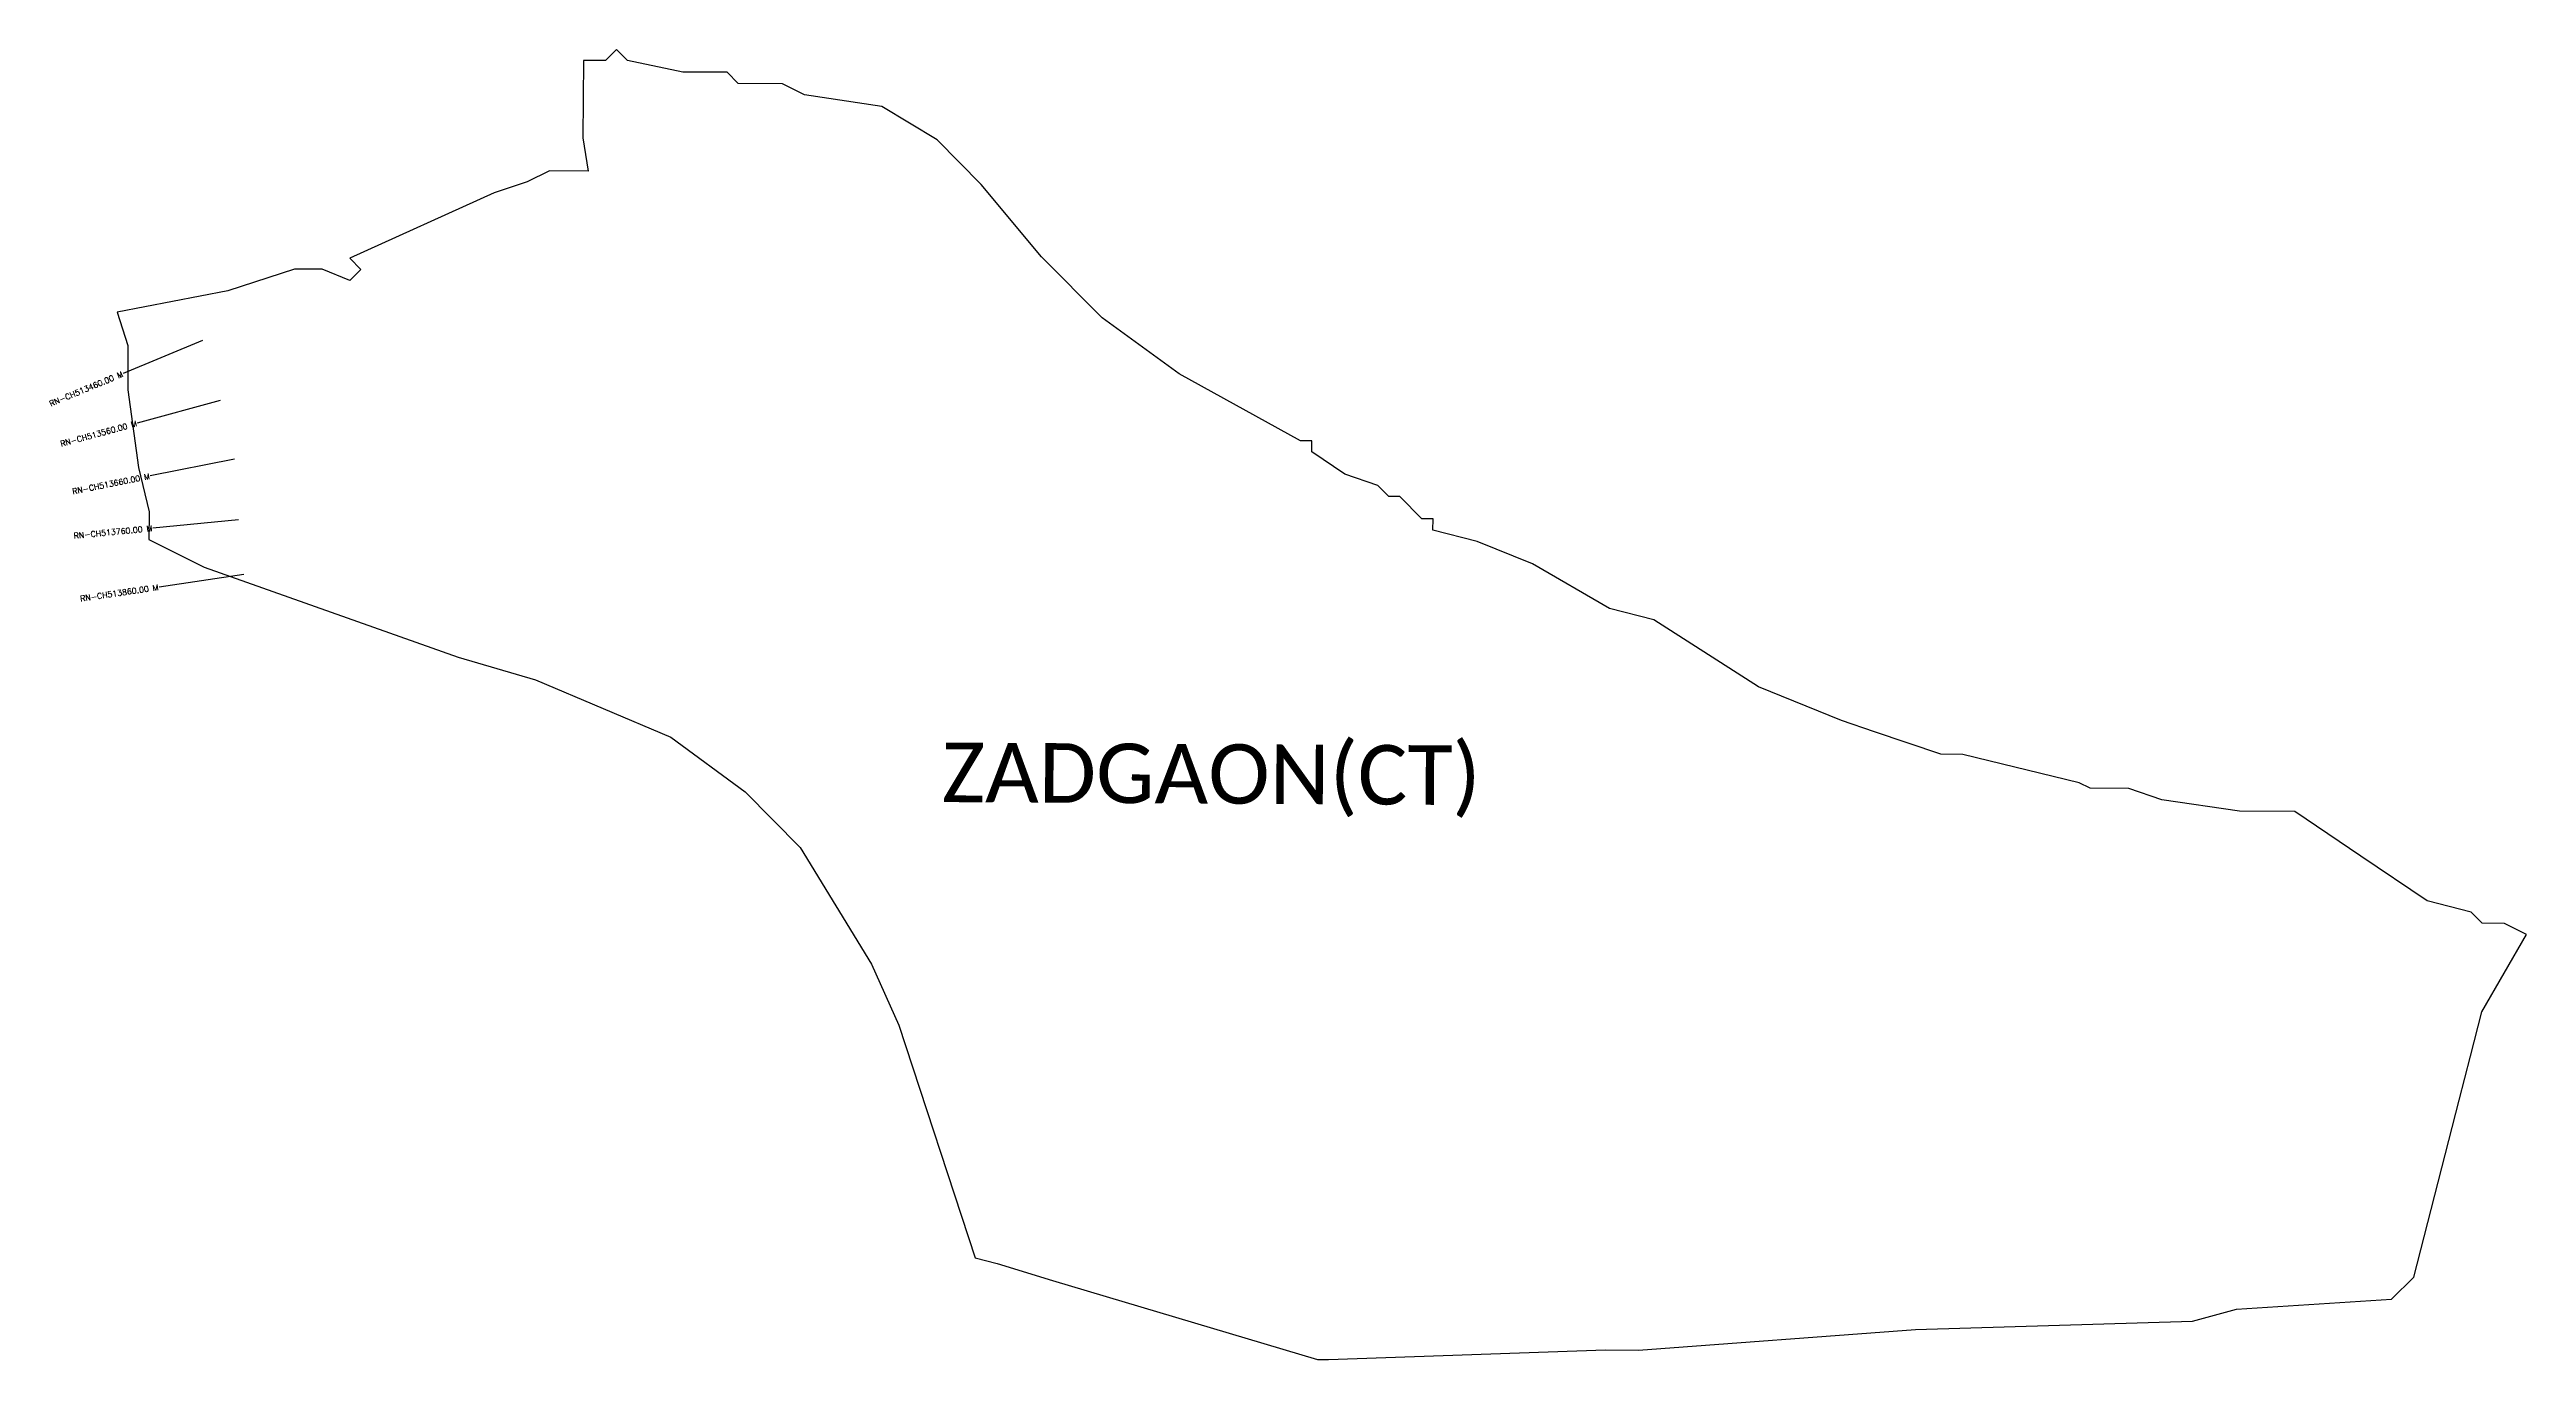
# Model space of a CAD drawing. Header units: metres. Extents: x 317102 to 321429, y 1879819 to 1882108.
import ezdxf
from ezdxf.enums import TextEntityAlignment as Align

# ---------------------------------------------------------------- set-up
doc = ezdxf.new("R2010")
doc.units = ezdxf.units.M
for name, color, linetype in [('CS', 134, 'Continuous'), ('CSMark', 6, 'Continuous'), ('VILLAGE BOUNDRY', 10, 'Continuous'), ('VILLAGE NAME', 250, 'Continuous')]:
    doc.layers.add(name, color=color, linetype=linetype)
doc.styles.get("Standard").update_dxf_attribs({"font": 'simplex.shx'})

msp = doc.modelspace()

# ---------------------------------------------------------------- linework, layer by layer
at = {"layer": 'CS'}
for p, q in [((317368.8, 1881599.6), (317230.3, 1881542)), ((317399.8, 1881494.5), (317255, 1881455.2)), ((317424.7, 1881392.5), (317277.6, 1881363)), ((317431.6, 1881286), (317282.3, 1881271.7)), ((317441.3, 1881190.5), (317292.9, 1881168.7))]:
    msp.add_line(p, q, dxfattribs=at)
at = {"layer": 'VILLAGE BOUNDRY'}
msp.add_lwpolyline([(319460.7, 1881326.8), (319441.4, 1881326.9), (319422.2, 1881346.3), (319364.3, 1881366), (319306.5, 1881405), (319306.6, 1881424.3), (319287.2, 1881424.4), (319075.2, 1881541.6), (318940.4, 1881639.1), (318834.7, 1881746), (318729.1, 1881872.3), (318652.1, 1881950.1), (318555.8, 1882008.6), (318420.6, 1882028.7), (318382, 1882048.3), (318304.7, 1882048.7), (318285.4, 1882068.2), (318208.1, 1882068.6), (318111.5, 1882088.5), (318092.3, 1882107.9), (318072.9, 1882088.7), (318034.2, 1882088.9), (318033.4, 1881953.6), (318042.8, 1881895.5), (317975.1, 1881895.9), (317936.3, 1881876.8), (317878.2, 1881857.8), (317626.2, 1881743.2), (317645.4, 1881723.7), (317626, 1881704.5), (317577.8, 1881724.1), (317529.4, 1881724.4), (317413.2, 1881686.4), (317219.6, 1881648.8), (317238.6, 1881590.7), (317238.2, 1881513.4), (317256.8, 1881377.9), (317275.6, 1881300.4), (317275.4, 1881252.1), (317371.8, 1881203.3), (317815.6, 1881046.1), (317950.7, 1881006.6), (318187.1, 1880906.5), (318317, 1880811.2), (318413.1, 1880714), (318537.7, 1880510.2), (318585.4, 1880403.6), (318718.5, 1879996.9), (318757.1, 1879986.9), (318853.6, 1879957.4), (319316.8, 1879819.4), (319336.1, 1879819.3), (319819.6, 1879835.9), (319877.7, 1879835.6), (320361.3, 1879871.6), (320845.2, 1879886.4), (320922.1, 1879907), (321193, 1879924.9), (321231.8, 1879963.3), (321311, 1880272.2), (321330.7, 1880349.5), (321350.5, 1880426.7), (321428.6, 1880561.6), (321390, 1880581.1), (321351.3, 1880581.3), (321332.1, 1880600.8), (321254.9, 1880620.6), (321139.3, 1880698.5), (321023.7, 1880776.6), (320927.1, 1880777.1), (320791.9, 1880797.2), (320734, 1880816.9), (320666.3, 1880817.3), (320647, 1880827), (320444.2, 1880876.5), (320405.6, 1880876.8), (320289.8, 1880916), (320231.9, 1880935.7), (320087.2, 1880994.5), (319904.2, 1881111.6), (319826.9, 1881131.3), (319692.1, 1881209.5), (319595.6, 1881248.7), (319518.4, 1881268.5), (319518.5, 1881287.8), (319499.1, 1881287.9)], close=True, dxfattribs=at)

# ---------------------------------------------------------------- texts
at = {"layer": 'CSMark'}
for s, rotation, p in [('RN-CH513460.00 M', 22.59, (317229.4, 1881541.6)), ('RN-CH513560.00 M', 15.1807, (317254, 1881454.9)), ('RN-CH513660.00 M', 11.3436, (317276.7, 1881362.8)), ('RN-CH513760.00 M', 5.4896, (317281.3, 1881271.6)), ('RN-CH513860.00 M', 8.35, (317291.9, 1881168.6))]:
    msp.add_text(s, height=10, rotation=rotation, dxfattribs=at).set_placement(p, align=Align.MIDDLE_RIGHT)
at = {"layer": 'VILLAGE NAME', "insert": (318660.5, 1880897.2), "char_height": 104.042, "attachment_point": 1, "rotation": 359.6762}
msp.add_mtext_dynamic_manual_height_columns('{\\fCalibri|b0|i0|c0|p34;ZADGAON(CT)} ', width=1732.91, gutter_width=520.2, heights=[0], dxfattribs=at)

doc.saveas('drawing.dxf')
